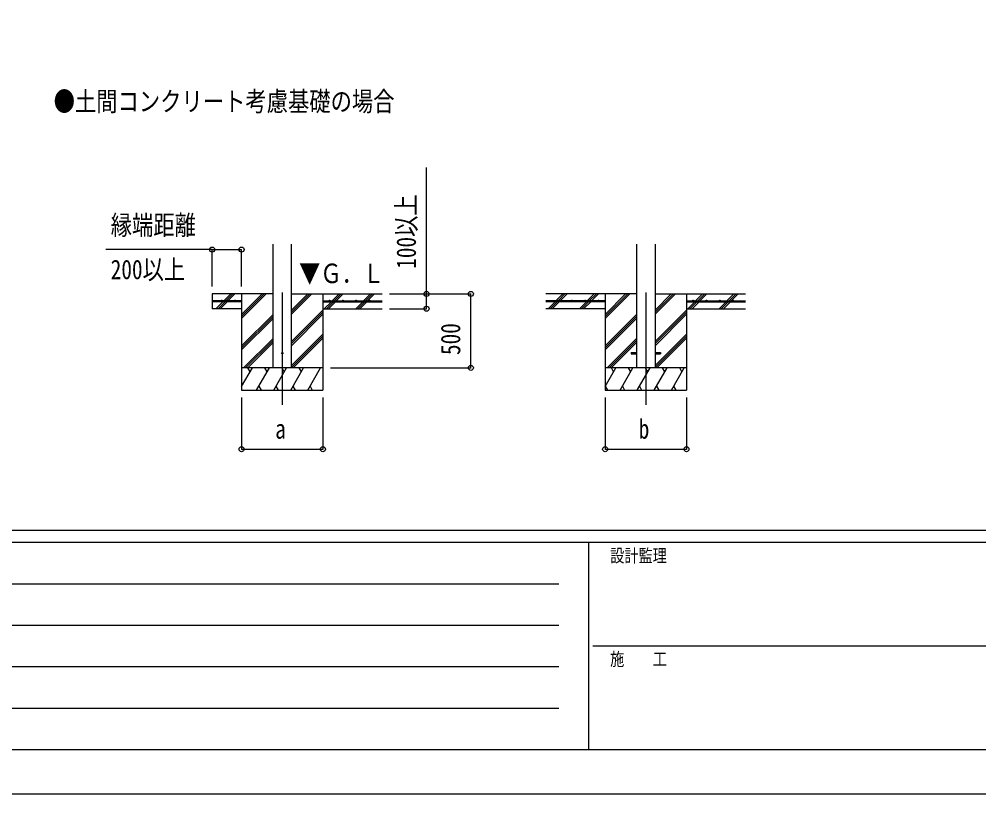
# Model space of a CAD drawing. Units: millimetres, scale not verified. Extents: x -16820 to 16820, y -11880 to 11880.
# Drawn here: x -9069 to -2580, y -11880 to -6642 of the extents above; entities that cross this region are included whole.
import ezdxf
from ezdxf.enums import TextEntityAlignment as Align

# ---------------------------------------------------------------- set-up
doc = ezdxf.new("R2010")
doc.units = ezdxf.units.MM
doc.header["$LTSCALE"] = 50
for name, color, linetype in [('0-2_USER1', 3, 'Continuous'), ('0-3_YKK_12', 2, 'Continuous'), ('0-4_YKK_13', 4, 'Continuous'), ('0-5_YKK_A1', 4, 'Continuous'), ('0-6_YKK_D', 6, 'Continuous'), ('0-7_YKK_ZWAK', 7, 'Continuous')]:
    doc.layers.add(name, color=color, linetype=linetype)
doc.styles.add('ＭＳ ゴシック', font='')
doc.styles.get('ＭＳ ゴシック').set_extended_font_data('MS Gothic')

msp = doc.modelspace()

# ---------------------------------------------------------------- linework, layer by layer
at = {"layer": '0-3_YKK_12'}
for p, q in [((-7289.92, -8490.79), (-7289.92, -9250)), ((-4832, -8490.79), (-4832, -9250))]:
    msp.add_line(p, q, dxfattribs=at)
at = {"layer": '0-4_YKK_13'}
for p, q in [((-4932, -8895.5), (-4932, -8904.5)), ((-4932, -8895.5), (-4894.5, -8895.5)), ((-4932, -8904.5), (-4894.5, -8904.5)), ((-4769.5, -8895.5), (-4732, -8895.5)), ((-4769.5, -8904.5), (-4732, -8904.5)), ((-4732, -8895.5), (-4732, -8904.5))]:
    msp.add_line(p, q, dxfattribs=at)
msp.add_circle((-7289.92, -8900), 5, dxfattribs=at)
at = {"layer": '0-5_YKK_A1'}
for p, q in [((-7352.42, -9000), (-7352.42, -8164.65)), ((-7227.42, -9000), (-7227.42, -8164.65)), ((-4894.5, -8163.65), (-4894.5, -9000)), ((-4769.5, -8163.65), (-4769.5, -9000)), ((-7352.42, -8500), (-7764.92, -8500)), ((-7764.92, -8500), (-7764.92, -8600)), ((-7564.92, -8547.5), (-7764.92, -8547.5)), ((-7564.92, -8552.5), (-7764.92, -8552.5)), ((-7737.05, -8598.6), (-7690.96, -8552.5)), ((-7724.31, -8600), (-7676.81, -8552.5)), ((-7710.17, -8600), (-7662.67, -8552.5)), ((-7685.96, -8547.5), (-7638.46, -8500)), ((-7671.81, -8547.5), (-7624.31, -8500)), ((-7657.67, -8547.5), (-7610.17, -8500)), ((-7564.92, -8500), (-7564.92, -9150)), ((-7564.92, -8666.88), (-7398.04, -8500)), ((-7564.92, -8652.74), (-7412.18, -8500)), ((-7564.92, -8638.6), (-7426.32, -8500)), ((-7564.92, -8547.5), (-7564.92, -8552.5)), ((-7227.42, -8637.75), (-7089.67, -8500)), ((-7227.42, -8623.61), (-7103.81, -8500)), ((-7227.42, -8609.46), (-7117.96, -8500)), ((-7227.42, -8500), (-6614.92, -8500)), ((-7014.92, -8500), (-7014.92, -9150)), ((-7014.92, -8547.5), (-6614.92, -8547.5)), ((-7014.92, -8547.5), (-7014.92, -8552.5)), ((-7014.92, -8552.5), (-6614.92, -8552.5)), ((-7005.82, -8600), (-6958.32, -8552.5)), ((-6991.68, -8600), (-6944.18, -8552.5)), ((-6977.54, -8600), (-6930.04, -8552.5)), ((-6953.32, -8547.5), (-6905.82, -8500)), ((-6939.18, -8547.5), (-6891.68, -8500)), ((-6925.04, -8547.5), (-6877.54, -8500)), ((-6793.69, -8600), (-6746.19, -8552.5)), ((-6779.55, -8600), (-6732.05, -8552.5)), ((-6765.41, -8600), (-6717.91, -8552.5)), ((-6741.19, -8547.5), (-6693.69, -8500)), ((-6727.05, -8547.5), (-6679.55, -8500)), ((-6712.91, -8547.5), (-6665.41, -8500)), ((-4894.5, -8500), (-5507, -8500)), ((-5107, -8547.5), (-5507, -8547.5)), ((-5107, -8552.5), (-5507, -8552.5)), ((-5492.67, -8600), (-5445.17, -8552.5)), ((-5478.52, -8600), (-5431.02, -8552.5)), ((-5464.38, -8600), (-5416.88, -8552.5)), ((-5440.17, -8547.5), (-5392.67, -8500)), ((-5426.02, -8547.5), (-5424.36, -8545.83)), ((-5421.17, -8542.64), (-5378.52, -8500)), ((-5411.88, -8547.5), (-5364.38, -8500)), ((-5279.13, -8598.6), (-5233.03, -8552.5)), ((-5266.39, -8600), (-5218.89, -8552.5)), ((-5252.25, -8600), (-5204.75, -8552.5)), ((-5228.03, -8547.5), (-5180.53, -8500)), ((-5213.89, -8547.5), (-5166.39, -8500)), ((-5199.75, -8547.5), (-5152.25, -8500)), ((-5107, -8500), (-5107, -9150)), ((-5107, -8666.88), (-4940.12, -8500)), ((-5107, -8652.74), (-4954.26, -8500)), ((-5107, -8638.6), (-4968.4, -8500)), ((-5107, -8547.5), (-5107, -8552.5)), ((-4769.5, -8637.75), (-4631.75, -8500)), ((-4769.5, -8623.61), (-4645.89, -8500)), ((-4769.5, -8609.46), (-4660.03, -8500)), ((-4769.5, -8500), (-4157, -8500)), ((-4557, -8500), (-4557, -9150)), ((-4557, -8547.5), (-4157, -8547.5)), ((-4557, -8547.5), (-4557, -8552.5)), ((-4557, -8552.5), (-4157, -8552.5)), ((-4547.9, -8600), (-4500.4, -8552.5)), ((-4533.76, -8600), (-4486.26, -8552.5)), ((-4519.62, -8600), (-4472.12, -8552.5)), ((-4495.4, -8547.5), (-4447.9, -8500)), ((-4481.26, -8547.5), (-4433.76, -8500)), ((-4467.12, -8547.5), (-4419.62, -8500)), ((-4335.77, -8600), (-4288.27, -8552.5)), ((-4321.63, -8600), (-4274.13, -8552.5)), ((-4307.49, -8600), (-4259.99, -8552.5)), ((-4283.27, -8547.5), (-4235.77, -8500)), ((-4269.13, -8547.5), (-4221.63, -8500)), ((-4254.99, -8547.5), (-4207.48, -8500)), ((-7564.92, -8600), (-7764.92, -8600)), ((-7227.42, -8821.59), (-7014.92, -8609.1)), ((-7227.42, -8835.74), (-7014.92, -8623.24)), ((-7014.92, -8600), (-6614.92, -8600)), ((-5107, -8600), (-5507, -8600)), ((-4769.5, -8821.59), (-4557, -8609.1)), ((-4769.5, -8835.74), (-4557, -8623.24)), ((-4557, -8600), (-4157, -8600)), ((-7564.92, -8850.73), (-7352.42, -8638.23)), ((-7564.92, -8864.87), (-7352.42, -8652.37)), ((-7564.92, -8879.01), (-7352.42, -8666.51)), ((-7227.42, -8849.88), (-7014.92, -8637.38)), ((-5107, -8850.73), (-4894.5, -8638.23)), ((-5107, -8864.87), (-4894.5, -8652.37)), ((-5107, -8879.01), (-4894.5, -8666.51)), ((-4769.5, -8849.88), (-4557, -8637.38)), ((-7552.06, -9000), (-7352.42, -8800.36)), ((-7537.92, -9000), (-7352.42, -8814.5)), ((-7227.42, -8983.72), (-7014.92, -8771.23)), ((-7227.42, -8997.87), (-7014.92, -8785.37)), ((-7215.41, -9000), (-7014.92, -8799.51)), ((-5094.14, -9000), (-4894.5, -8800.36)), ((-5080, -9000), (-4894.5, -8814.5)), ((-4769.5, -8983.72), (-4557, -8771.23)), ((-4769.5, -8997.87), (-4557, -8785.37)), ((-4757.49, -9000), (-4557, -8799.51)), ((-7523.78, -9000), (-7352.42, -8828.64)), ((-5065.86, -9000), (-4894.5, -8828.64)), ((-7014.92, -9000), (-7564.92, -9000)), ((-7564.92, -9125.45), (-7492.49, -9000)), ((-7507.49, -9025.98), (-7522.49, -9000)), ((-7463.62, -9150), (-7377.02, -9000)), ((-7392.02, -9025.98), (-7407.02, -9000)), ((-7348.15, -9150), (-7261.55, -9000)), ((-7276.55, -9025.98), (-7291.55, -9000)), ((-7232.68, -9150), (-7146.08, -9000)), ((-7161.08, -9025.98), (-7176.08, -9000)), ((-7117.21, -9150), (-7030.61, -9000)), ((-7060.61, -9000), (-7060.61, -9000)), ((-4557, -9000), (-5107, -9000)), ((-5107, -9125.45), (-5034.57, -9000)), ((-5049.57, -9025.98), (-5064.57, -9000)), ((-5005.7, -9150), (-4919.1, -9000)), ((-4934.1, -9025.98), (-4949.1, -9000)), ((-4890.23, -9150), (-4803.63, -9000)), ((-4818.63, -9025.98), (-4833.63, -9000)), ((-4774.76, -9150), (-4688.16, -9000)), ((-4703.16, -9025.98), (-4718.16, -9000)), ((-4659.29, -9150), (-4572.69, -9000)), ((-4587.69, -9025.98), (-4602.69, -9000)), ((-7448.63, -9124.02), (-7433.63, -9150)), ((-7333.16, -9124.02), (-7318.16, -9150)), ((-7217.68, -9124.02), (-7202.69, -9150)), ((-7102.22, -9124.02), (-7087.22, -9150)), ((-5106.17, -9124.02), (-5091.17, -9150)), ((-4990.7, -9124.02), (-4975.7, -9150)), ((-4875.23, -9124.02), (-4860.24, -9150)), ((-4759.76, -9124.02), (-4744.76, -9150)), ((-4644.29, -9124.02), (-4629.29, -9150)), ((-7564.92, -9150), (-7014.92, -9150)), ((-5107, -9150), (-4557, -9150))]:
    msp.add_line(p, q, dxfattribs=at)
for centre in [(-7699.92, -8545), (-7609.92, -8545), (-6969.92, -8545), (-6879.92, -8545), (-6789.92, -8545), (-6699.92, -8545), (-5422, -8545), (-5332, -8545), (-5242, -8545), (-5152, -8545), (-4512, -8545), (-4422, -8545), (-4332, -8545), (-4242, -8545)]:
    msp.add_circle(centre, 2.5, dxfattribs=at)
at = {"layer": '0-6_YKK_D'}
for p, q in [((-7764.92, -8200), (-8482.73, -8200)), ((-7764.92, -8450), (-7764.92, -8199)), ((-7764.92, -8200), (-7564.92, -8200)), ((-7564.92, -8450), (-7564.92, -8199)), ((-6564.92, -8500), (-6013.92, -8500)), ((-6564.92, -8500), (-6313.92, -8500)), ((-6014.92, -9000), (-6014.92, -8500)), ((-6564.92, -8600), (-6313.92, -8600)), ((-6964.92, -9000), (-6013.92, -9000)), ((-7564.92, -9200), (-7564.92, -9551)), ((-7014.92, -9200), (-7014.92, -9551)), ((-5107, -9200), (-5107, -9551)), ((-4557, -9200), (-4557, -9551)), ((-7564.92, -9550), (-7014.92, -9550)), ((-5107, -9550), (-4557, -9550))]:
    msp.add_line(p, q, dxfattribs=at)
msp.add_lwpolyline([(-6314.92, -8600), (-6314.92, -8500), (-6314.92, -7645.2)], dxfattribs=at)
for centre in [(-7764.92, -8200), (-7564.92, -8200), (-6314.92, -8500), (-6014.92, -8500), (-6314.92, -8600), (-6014.92, -9000), (-7564.92, -9550), (-7014.92, -9550), (-5107, -9550), (-4557, -9550)]:
    msp.add_circle(centre, 17, dxfattribs=at)
at = {"layer": '0-7_YKK_ZWAK'}
for p, q in [((15580.08, -10100), (-15619.92, -10100)), ((-5219.92, -10180), (-15619.92, -10180)), ((-5219.92, -10180), (-5219.92, -11580)), ((-19.92, -10180), (-5219.92, -10180)), ((-15449.92, -10460), (-5419.92, -10460)), ((-15449.92, -10740), (-5419.92, -10740)), ((-5189.92, -10880), (-19.92, -10880)), ((-15449.92, -11020), (-5419.92, -11020)), ((-15449.92, -11300), (-5419.92, -11300)), ((-15619.92, -11580), (-5219.92, -11580)), ((-5219.92, -11580), (-19.92, -11580))]:
    msp.add_line(p, q, dxfattribs=at)
msp.add_lwpolyline([(-16820, -11880), (16820, -11880), (16820, 11880), (-16820, 11880)], close=True, dxfattribs=at)

# ---------------------------------------------------------------- texts
at = {"layer": '0-2_USER1', "style": 'ＭＳ ゴシック', "width": 0.8}
msp.add_text('●土間コンクリート考慮基礎の場合', height=132, dxfattribs=at).set_placement((-8835.87, -7303.67), align=Align.BOTTOM_LEFT)
at = {"layer": '0-5_YKK_A1', "style": 'ＭＳ ゴシック', "width": 0.8}
msp.add_text('▼Ｇ．Ｌ', height=132, dxfattribs=at).set_placement((-7176.75, -8466.57), align=Align.BOTTOM_LEFT)
at = {"layer": '0-6_YKK_D', "style": 'ＭＳ ゴシック', "width": 0.8}
for s, p in [('100以上', (-6346.92, -8330)), ('500', (-6046.92, -8913.2))]:
    msp.add_text(s, height=132, rotation=90, dxfattribs=at).set_placement(p, align=Align.BOTTOM_LEFT)
for s, p in [('縁端距離', (-8450.22, -8140)), ('200以上', (-8450.22, -8440)), ('b', (-4880, -9518)), ('a', (-7337.92, -9518))]:
    msp.add_text(s, height=132, dxfattribs=at).set_placement(p, align=Align.BOTTOM_LEFT)
at = {"layer": '0-7_YKK_ZWAK', "style": 'ＭＳ ゴシック', "width": 0.8}
for s, p in [('設計監理', (-5073.25, -10340)), ('施\u3000\u3000工', (-5073.25, -11040))]:
    msp.add_text(s, height=87.98, dxfattribs=at).set_placement(p, align=Align.BOTTOM_LEFT)

doc.saveas('drawing.dxf')
